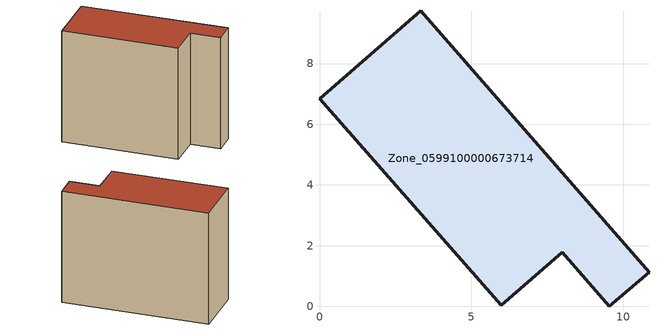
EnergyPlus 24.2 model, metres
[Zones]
Zone_0599100000673714
 floor ground (C_G): 0,6.84 3.34,9.74 10.85,1.13 9.55,0 8,1.79 5.99,0.05 z0
 wall outside (C_F): 3.34,9.74 0,6.84 5.99,0.05 8,1.79 9.55,0 10.85,1.13 3.34,9.74 z0:9.08
 roof outside (C_R): 10.85,1.13 3.34,9.74 0,6.84 5.99,0.05 8,1.79 9.55,0 z9.08
[BUILDING]
Pand.0599100000673714: North Axis=0; Terrain=City; Loads Convergence Tolerance Value=0.04; Temperature Convergence Tolerance Value=0.4; Solar Distribution=FullExterior; Maximum Number of Warmup Days=25; Minimum Number of Warmup Days=1
[Site:Location]
Rotterdam.The.Hague.AP_ZH_NLD Design_Conditions: Latitude=51.96; Longitude=4.45; Time Zone=1; Elevation=-4.5
[SITE:GROUNDTEMPERATURE:BUILDINGSURFACE]
18, 18, 18, 18, 18, 18, 18, 18, 18, 18, 18, 18
[MATERIAL] Thermal Absorptance=0.9; Solar Absorptance=0.7; Visible Absorptance=0.7
Name | Roughness | Thickness | Conductivity | Density | Specific Heat
G.TI.1946 | MediumSmooth | 0.15 | 1 | 540 | 1210
F.TI.1946 | Rough | 0.3 | 0.857143 | 1920 | 840
R.TI.1946 | MediumRough | 0.2 | 0.1 | 1500 | 1000
[CONSTRUCTION]
C_G: G.TI.1946
C_F: F.TI.1946
C_R: R.TI.1946
[ZONE]
Zone_0599100000673714: Type=1; Multiplier=1; Ceiling Height=Autocalculate; Volume=Autocalculate; Floor Area=autocalculate; Part of Total Floor Area=Yes
[ZONEINFILTRATION:DESIGNFLOWRATE]
Infil_Zone_0599100000673714: Zone or ZoneList or Space or SpaceList=Zone_0599100000673714; Schedule=AlwaysOn; Design Flow Rate Calculation Method=Flow/Area; Flow Rate per Floor Area=0.003; Constant Term Coefficient=1; Temperature Term Coefficient=0; Velocity Term Coefficient=0; Velocity Squared Term Coefficient=0
[HVACTEMPLATE:ZONE:IDEALLOADSAIRSYSTEM]
Zone_0599100000673714: Maximum Heating Supply Air Temperature=50; Minimum Cooling Supply Air Temperature=13; Maximum Heating Supply Air Humidity Ratio=0.0156; Minimum Cooling Supply Air Humidity Ratio=0.0077; Heating Limit=NoLimit; Cooling Limit=NoLimit; Dehumidification Control Type=ConstantSensibleHeatRatio; Cooling Sensible Heat Ratio=0.7; Dehumidification Setpoint=60; Humidification Control Type=None; Humidification Setpoint=30; Outdoor Air Method=None; Outdoor Air Flow Rate per Person=0.00944; Outdoor Air Flow Rate per Zone Floor Area=0; Outdoor Air Flow Rate per Zone=0; Demand Controlled Ventilation Type=None; Outdoor Air Economizer Type=NoEconomizer; Heat Recovery Type=None; Sensible Heat Recovery Effectiveness=0.7; Latent Heat Recovery Effectiveness=0.65
[ZONECONTROL:THERMOSTAT]
ThermostatControl_Zone_0599100000673714: Zone or ZoneList=Zone_0599100000673714; Control Type Schedule=DualSetpointControlType; Control 1=Thermostat_Zone_0599100000673714; Temperature Difference Between Cutout And Setpoint=0
[THERMOSTATSETPOINT:DUALSETPOINT]
Thermostat_Zone_0599100000673714: Heating Setpoint Temperature Schedule=HeatingSetpoint_Zone_0599100000673714; Cooling Setpoint Temperature Schedule=CoolingSetpoint_Zone_0599100000673714
[SCHEDULE:COMPACT]
HeatingSetpoint_Zone_0599100000673714: Through: 12/31, For: AllDays, Until: 24:00, 21
CoolingSetpoint_Zone_0599100000673714: Through: 12/31, For: AllDays, Until: 24:00, 24
DualSetpointControlType: Through: 12/31, For: AllDays, Until: 24:00, 4
AlwaysOn: Through: 12/31, For: AllDays, Until: 24:00, 1
